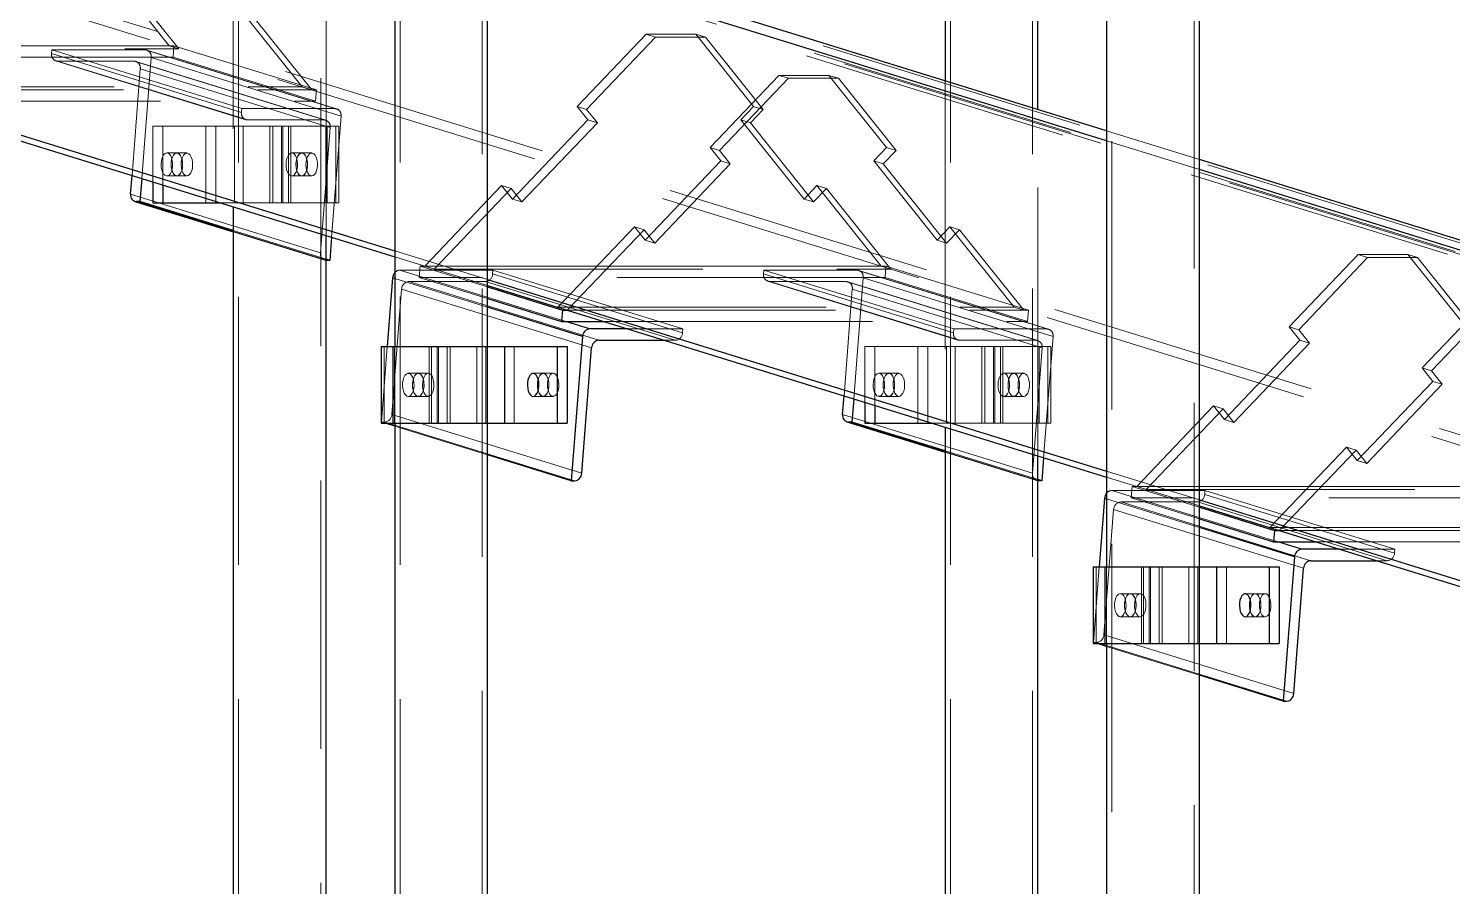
# Model space of a CAD drawing. Header units: millimetres. Extents: x 122 to 2816, y -707 to 556.
# Drawn here: x 676.23 to 682.97, y 307.13 to 311.19 of the extents above; entities that cross this region are included whole.
import ezdxf

# ---------------------------------------------------------------- set-up
doc = ezdxf.new("R2010")
doc.units = ezdxf.units.MM
doc.linetypes.add('HIDDEN', pattern=[1.905, 1.27, -0.635])

msp = doc.modelspace()

# ---------------------------------------------------------------- linework, layer by layer
at = {"color": 7, "linetype": 'HIDDEN', "lineweight": 18}
for p, q in [((681.355941, 331.613332), (681.355941, 304.340604)), ((681.744668, 304.340604), (681.744668, 331.613332)), ((677.224288, 327.067877), (677.224288, 302.067877)), ((677.613016, 302.067877), (677.613016, 327.067877)), ((677.987759, 327.067877), (677.987759, 302.976968)), ((678.376487, 302.976968), (678.376487, 327.067877)), ((680.59247, 327.067877), (680.59247, 302.976968)), ((680.981198, 302.976968), (680.981198, 327.067877)), ((669.091878, 314.450171), (688.371476, 308.480892)), ((688.402922, 308.43424), (669.116271, 314.405703)), ((688.439893, 308.446471), (669.155091, 314.417361)), ((669.171941, 314.405703), (688.458592, 308.43424)), ((688.482816, 308.480892), (669.203218, 314.450171)), ((670.131174, 313.205067), (689.608257, 307.174643)), ((670.167527, 313.243182), (689.638564, 307.21463)), ((677.199107, 311.987395), (677.199107, 310.347946)), ((677.638198, 310.211997), (677.638198, 311.851446)), ((676.896047, 311.110551), (676.591528, 311.491706)), ((676.940966, 311.096644), (676.636448, 311.477798)), ((677.524919, 310.915842), (677.220401, 311.296997)), ((677.569839, 310.901934), (677.26532, 311.283089)), ((679.151872, 311.165107), (678.825992, 310.823422)), ((679.151872, 311.165107), (679.196792, 311.151199)), ((679.388061, 311.165107), (679.151872, 311.165107)), ((679.388061, 311.165107), (679.432981, 311.151199)), ((679.661046, 310.823422), (679.388061, 311.165107)), ((676.918259, 311.110551), (674.71383, 311.110551)), ((674.736042, 311.110551), (676.896047, 311.110551)), ((674.780962, 311.096644), (676.940966, 311.096644)), ((676.33921, 311.07345), (676.3406, 311.091418)), ((676.3406, 311.091418), (676.781486, 311.091418)), ((677.23899, 310.813262), (676.3406, 311.091418)), ((677.679875, 310.813262), (676.781486, 311.091418)), ((677.687849, 310.812063), (676.789459, 311.090219)), ((676.896047, 311.110551), (676.940966, 311.096644)), ((676.918259, 311.110551), (676.914086, 311.056648)), ((677.592051, 310.901934), (676.918259, 311.110551)), ((679.196792, 311.151199), (678.870912, 310.809515)), ((679.432981, 311.151199), (679.196792, 311.151199)), ((679.705965, 310.809515), (679.432981, 311.151199)), ((676.914086, 311.056648), (674.709658, 311.056648)), ((677.237599, 310.795294), (676.33921, 311.07345)), ((676.359946, 311.038713), (677.258336, 310.760557)), ((676.730076, 311.037514), (676.36792, 311.037514)), ((677.266309, 310.759358), (676.36792, 311.037514)), ((677.628465, 310.759358), (676.730076, 311.037514)), ((677.636439, 310.758159), (676.738049, 311.036315)), ((676.810196, 311.055482), (676.765814, 310.482101)), ((677.708586, 310.777326), (676.810196, 311.055482)), ((677.587878, 310.848031), (676.914086, 311.056648)), ((676.719682, 310.496384), (676.758786, 311.001579)), ((677.657176, 310.723423), (676.758786, 311.001579)), ((679.780745, 310.970398), (679.454865, 310.628713)), ((679.825664, 310.95649), (679.499784, 310.614805)), ((679.780745, 310.970398), (679.825664, 310.95649)), ((680.016934, 310.970398), (679.780745, 310.970398)), ((680.061853, 310.95649), (679.825664, 310.95649)), ((680.016934, 310.970398), (680.061853, 310.95649)), ((680.289918, 310.628713), (680.016934, 310.970398)), ((680.334838, 310.614805), (680.061853, 310.95649)), ((675.364915, 310.915842), (677.524919, 310.915842)), ((675.409834, 310.901934), (677.592051, 310.901934)), ((675.409834, 310.901934), (677.569839, 310.901934)), ((677.524919, 310.915842), (677.569839, 310.901934)), ((677.592051, 310.901934), (677.587878, 310.848031)), ((680.567288, 310.944551), (680.567288, 309.305102)), ((675.583931, 310.848031), (677.587878, 310.848031)), ((678.825992, 310.823422), (678.870912, 310.809515)), ((678.876745, 310.759897), (678.825992, 310.823422)), ((679.600458, 310.759897), (679.661046, 310.823422)), ((679.661046, 310.823422), (679.705965, 310.809515)), ((677.237599, 310.795294), (677.23899, 310.813262)), ((677.23899, 310.813262), (677.679875, 310.813262)), ((677.628465, 310.759358), (677.266309, 310.759358)), ((677.708586, 310.777326), (677.664204, 310.203945)), ((678.51928, 310.385095), (678.876745, 310.759897)), ((678.921665, 310.745989), (678.870912, 310.809515)), ((678.876745, 310.759897), (678.921665, 310.745989)), ((679.600458, 310.759897), (679.645378, 310.745989)), ((679.899901, 310.385095), (679.600458, 310.759897)), ((679.645378, 310.745989), (679.705965, 310.809515)), ((681.006379, 309.169152), (681.006379, 310.808601)), ((676.818313, 310.730444), (676.818313, 310.465846)), ((676.818313, 310.730444), (676.865551, 310.730444)), ((676.865551, 310.730444), (676.865551, 310.451221)), ((676.865551, 310.730444), (677.115551, 310.730444)), ((677.068313, 310.730444), (677.068313, 310.366808)), ((677.115551, 310.730444), (677.203908, 310.730444)), ((677.115551, 310.730444), (677.115551, 310.373817)), ((677.203908, 310.730444), (677.203908, 310.366808)), ((677.203908, 310.730444), (677.698173, 310.730444)), ((677.245026, 310.730444), (677.245026, 310.366808)), ((677.37188, 310.730444), (677.37188, 310.366808)), ((677.386495, 310.730444), (677.386495, 310.366808)), ((677.426425, 310.730444), (677.426425, 310.366808)), ((677.433733, 310.730444), (677.433733, 310.366808)), ((677.460014, 310.730444), (677.460014, 310.366808)), ((677.470492, 310.730444), (677.470492, 310.366808)), ((677.61128, 310.130486), (677.657176, 310.723423)), ((677.636495, 310.730444), (677.636495, 310.366808)), ((677.643628, 310.366808), (677.643628, 310.730444)), ((677.683733, 310.730444), (677.683733, 310.366808)), ((677.698173, 310.366808), (677.698173, 310.730444)), ((678.564199, 310.371187), (678.921665, 310.745989)), ((679.944821, 310.371187), (679.645378, 310.745989)), ((681.76985, 310.572218), (681.330759, 310.708168)), ((679.454865, 310.628713), (679.499784, 310.614805)), ((679.505618, 310.565187), (679.454865, 310.628713)), ((680.229331, 310.565187), (680.289918, 310.628713)), ((680.289918, 310.628713), (680.334838, 310.614805)), ((681.76985, 310.524863), (681.330759, 310.660813)), ((676.93195, 310.603172), (676.884712, 310.603172)), ((676.979187, 310.603172), (676.93195, 310.603172)), ((677.522859, 310.603172), (677.475621, 310.603172)), ((677.570096, 310.603172), (677.522859, 310.603172)), ((679.148152, 310.190386), (679.505618, 310.565187)), ((679.193072, 310.176478), (679.550537, 310.55128)), ((679.550537, 310.55128), (679.499784, 310.614805)), ((679.505618, 310.565187), (679.550537, 310.55128)), ((680.229331, 310.565187), (680.27425, 310.55128)), ((680.528774, 310.190386), (680.229331, 310.565187)), ((680.27425, 310.55128), (680.334838, 310.614805)), ((680.573693, 310.176478), (680.27425, 310.55128)), ((676.884712, 310.494081), (676.93195, 310.494081)), ((676.93195, 310.494081), (676.979187, 310.494081)), ((677.475621, 310.494081), (677.522859, 310.494081)), ((677.522859, 310.494081), (677.570096, 310.494081)), ((678.468527, 310.448621), (678.105003, 310.067466)), ((678.513446, 310.434713), (678.149922, 310.053558)), ((678.468527, 310.448621), (678.513446, 310.434713)), ((678.468527, 310.448621), (678.51928, 310.385095)), ((678.513446, 310.434713), (678.564199, 310.371187)), ((679.960489, 310.448621), (679.899901, 310.385095)), ((680.005408, 310.434713), (679.944821, 310.371187)), ((679.960489, 310.448621), (680.005408, 310.434713)), ((680.265007, 310.067466), (679.960489, 310.448621)), ((680.309927, 310.053558), (680.005408, 310.434713)), ((677.61128, 310.130486), (676.71289, 310.408642)), ((677.138188, 310.366808), (677.203908, 310.366808)), ((677.203908, 310.366808), (677.698173, 310.366808)), ((678.51928, 310.385095), (678.564199, 310.371187)), ((679.899901, 310.385095), (679.944821, 310.371187)), ((677.638198, 310.09998), (677.199107, 310.23593)), ((677.638198, 310.095105), (677.199107, 310.231055)), ((677.199107, 310.229785), (677.632017, 310.095749)), ((679.097399, 310.253911), (678.733875, 309.872757)), ((679.142319, 310.240004), (678.778795, 309.858849)), ((679.097399, 310.253911), (679.142319, 310.240004)), ((679.097399, 310.253911), (679.148152, 310.190386)), ((679.142319, 310.240004), (679.193072, 310.176478)), ((680.589361, 310.253911), (680.528774, 310.190386)), ((680.634281, 310.240004), (680.573693, 310.176478)), ((680.589361, 310.253911), (680.634281, 310.240004)), ((680.89388, 309.872757), (680.589361, 310.253911)), ((680.938799, 309.858849), (680.634281, 310.240004)), ((679.148152, 310.190386), (679.193072, 310.176478)), ((680.528774, 310.190386), (680.573693, 310.176478)), ((677.962578, 310.14025), (678.401668, 310.004301)), ((677.962578, 310.111563), (678.401668, 309.975614)), ((682.520833, 310.122022), (682.194953, 309.780337)), ((682.565752, 310.108114), (682.239872, 309.766429)), ((682.520833, 310.122022), (682.565752, 310.108114)), ((682.757021, 310.122022), (682.520833, 310.122022)), ((682.801941, 310.108114), (682.565752, 310.108114)), ((682.757021, 310.122022), (682.801941, 310.108114)), ((683.030006, 309.780337), (682.757021, 310.122022)), ((683.074925, 309.766429), (682.801941, 310.108114)), ((678.427507, 310.048332), (677.986621, 310.048332)), ((678.772712, 309.804946), (677.986621, 310.048332)), ((678.082791, 310.067466), (678.078618, 310.013563)), ((678.078618, 310.013563), (678.401668, 309.913541)), ((680.283047, 310.013563), (678.078618, 310.013563)), ((678.082791, 310.067466), (678.401668, 309.968736)), ((680.287219, 310.067466), (678.082791, 310.067466)), ((678.105003, 310.067466), (678.149922, 310.053558)), ((678.105003, 310.067466), (680.265007, 310.067466)), ((678.149922, 310.053558), (680.309927, 310.053558)), ((678.426116, 310.030365), (678.427507, 310.048332)), ((679.324505, 309.752209), (678.426116, 310.030365)), ((679.325896, 309.770176), (678.427507, 310.048332)), ((679.70817, 310.030365), (679.709561, 310.048332)), ((680.606559, 309.752209), (679.70817, 310.030365)), ((679.709561, 310.048332), (680.150446, 310.048332)), ((680.60795, 309.770176), (679.709561, 310.048332)), ((680.179157, 310.012397), (680.134775, 309.439016)), ((681.048836, 309.770176), (680.150446, 310.048332)), ((681.056809, 309.768977), (680.15842, 310.047134)), ((681.077546, 309.734241), (680.179157, 310.012397)), ((680.265007, 310.067466), (680.309927, 310.053558)), ((680.287219, 310.067466), (680.283047, 310.013563)), ((680.956839, 309.804946), (680.283047, 310.013563)), ((680.961011, 309.858849), (680.287219, 310.067466)), ((677.949517, 309.365556), (677.995413, 309.958493)), ((678.401668, 309.87328), (677.962578, 310.009229)), ((678.893803, 309.680337), (677.995413, 309.958493)), ((678.928076, 309.716273), (678.029687, 309.994429)), ((678.029687, 309.994429), (678.391843, 309.994429)), ((679.290232, 309.716273), (678.391843, 309.994429)), ((679.728907, 309.995628), (680.627296, 309.717472)), ((680.099036, 309.994429), (679.73688, 309.994429)), ((680.63527, 309.716273), (679.73688, 309.994429)), ((680.088642, 309.453299), (680.127747, 309.958493)), ((680.997426, 309.716273), (680.099036, 309.994429)), ((681.005399, 309.715074), (680.10701, 309.99323)), ((681.026136, 309.680337), (680.127747, 309.958493)), ((683.149705, 309.927312), (682.823825, 309.585628)), ((683.194625, 309.913405), (682.868745, 309.57172)), ((678.733875, 309.872757), (680.89388, 309.872757)), ((678.778795, 309.858849), (680.961011, 309.858849)), ((678.778795, 309.858849), (680.938799, 309.858849)), ((680.89388, 309.872757), (680.938799, 309.858849)), ((680.961011, 309.858849), (680.956839, 309.804946)), ((678.952892, 309.804946), (680.956839, 309.804946)), ((679.325896, 309.770176), (679.065191, 309.770176)), ((679.324505, 309.752209), (679.325896, 309.770176)), ((680.606559, 309.752209), (680.60795, 309.770176)), ((680.60795, 309.770176), (681.048836, 309.770176)), ((682.194953, 309.780337), (682.239872, 309.766429)), ((682.245706, 309.716811), (682.194953, 309.780337)), ((682.290625, 309.702904), (682.239872, 309.766429)), ((677.927189, 309.687359), (677.899498, 309.329621)), ((677.913227, 309.687359), (677.913227, 309.323723)), ((677.953332, 309.687359), (677.953332, 309.323723)), ((677.960465, 309.687359), (677.960465, 309.323723)), ((677.962578, 309.687359), (677.962578, 309.323723)), ((678.126467, 309.687359), (678.126467, 309.323723)), ((678.136946, 309.687359), (678.136946, 309.323723)), ((678.163227, 309.687359), (678.163227, 309.323723)), ((678.170535, 309.323723), (678.170535, 309.687359)), ((678.210465, 309.687359), (678.210465, 309.323723)), ((678.22508, 309.323723), (678.22508, 309.687359)), ((678.351933, 309.687359), (678.351933, 309.323723)), ((678.401668, 309.323723), (678.401668, 309.687359)), ((678.528646, 309.687359), (678.528646, 309.323723)), ((679.239288, 309.716273), (679.290232, 309.716273)), ((680.187274, 309.687359), (680.187274, 309.422761)), ((680.187274, 309.687359), (680.234511, 309.687359)), ((680.234511, 309.687359), (680.234511, 309.408135)), ((680.234511, 309.687359), (680.484511, 309.687359)), ((680.437274, 309.687359), (680.437274, 309.323723)), ((680.484511, 309.687359), (680.572868, 309.687359)), ((680.484511, 309.687359), (680.484511, 309.330731)), ((680.572868, 309.687359), (680.572868, 309.323723)), ((680.572868, 309.687359), (681.067134, 309.687359)), ((680.613987, 309.687359), (680.613987, 309.323723)), ((680.997426, 309.716273), (680.63527, 309.716273)), ((680.74084, 309.687359), (680.74084, 309.323723)), ((680.755455, 309.687359), (680.755455, 309.323723)), ((680.795385, 309.687359), (680.795385, 309.323723)), ((680.802693, 309.687359), (680.802693, 309.323723)), ((680.828975, 309.687359), (680.828975, 309.323723)), ((680.839453, 309.687359), (680.839453, 309.323723)), ((680.98024, 309.0874), (681.026136, 309.680337)), ((681.005455, 309.687359), (681.005455, 309.323723)), ((681.012588, 309.323723), (681.012588, 309.687359)), ((681.077546, 309.734241), (681.033164, 309.16086)), ((681.052693, 309.687359), (681.052693, 309.323723)), ((681.067134, 309.323723), (681.067134, 309.687359)), ((681.88824, 309.34201), (682.245706, 309.716811)), ((681.93316, 309.328102), (682.290625, 309.702904)), ((682.245706, 309.716811), (682.290625, 309.702904)), ((678.074101, 309.560086), (678.026863, 309.560086)), ((678.121339, 309.560086), (678.074101, 309.560086)), ((678.66501, 309.560086), (678.617772, 309.560086)), ((678.712248, 309.560086), (678.66501, 309.560086)), ((680.30091, 309.560086), (680.253672, 309.560086)), ((680.348148, 309.560086), (680.30091, 309.560086)), ((680.891819, 309.560086), (680.844581, 309.560086)), ((680.939057, 309.560086), (680.891819, 309.560086)), ((682.823825, 309.585628), (682.868745, 309.57172)), ((682.874578, 309.522102), (682.823825, 309.585628)), ((682.919498, 309.508194), (682.868745, 309.57172)), ((682.517113, 309.1473), (682.874578, 309.522102)), ((682.562032, 309.133393), (682.919498, 309.508194)), ((682.874578, 309.522102), (682.919498, 309.508194)), ((678.026863, 309.450995), (678.074101, 309.450995)), ((678.074101, 309.450995), (678.121339, 309.450995)), ((678.617772, 309.450995), (678.66501, 309.450995)), ((678.66501, 309.450995), (678.712248, 309.450995)), ((680.253672, 309.450995), (680.30091, 309.450995)), ((680.30091, 309.450995), (680.348148, 309.450995)), ((680.844581, 309.450995), (680.891819, 309.450995)), ((680.891819, 309.450995), (680.939057, 309.450995)), ((681.837487, 309.405535), (681.473963, 309.024381)), ((681.837487, 309.405535), (681.882407, 309.391628)), ((681.837487, 309.405535), (681.88824, 309.34201)), ((678.847907, 309.0874), (677.949517, 309.365556)), ((680.98024, 309.0874), (680.081851, 309.365556)), ((681.882407, 309.391628), (681.518882, 309.010473)), ((681.882407, 309.391628), (681.93316, 309.328102)), ((681.88824, 309.34201), (681.93316, 309.328102)), ((677.918548, 309.323723), (677.899498, 309.329621)), ((677.899498, 309.329621), (677.915244, 309.329621)), ((678.813633, 309.051465), (677.915244, 309.329621)), ((678.401668, 309.174141), (677.962578, 309.31009)), ((680.507148, 309.323723), (680.572868, 309.323723)), ((680.572868, 309.323723), (681.067134, 309.323723)), ((682.46636, 309.210826), (682.102836, 308.829672)), ((682.46636, 309.210826), (682.511279, 309.196918)), ((682.46636, 309.210826), (682.517113, 309.1473)), ((681.006379, 309.057136), (680.567288, 309.193086)), ((681.006379, 309.052261), (680.567288, 309.188211)), ((680.567288, 309.186941), (681.000977, 309.052664)), ((682.511279, 309.196918), (682.147755, 308.815764)), ((682.511279, 309.196918), (682.562032, 309.133393)), ((682.517113, 309.1473), (682.562032, 309.133393)), ((681.330759, 309.097406), (681.76985, 308.961456)), ((681.330759, 309.068719), (681.76985, 308.932769)), ((681.796467, 309.005247), (681.355582, 309.005247)), ((682.141672, 308.761861), (681.355582, 309.005247)), ((681.451751, 309.024381), (681.447579, 308.970478)), ((681.451751, 309.024381), (681.76985, 308.925892)), ((683.656179, 309.024381), (681.451751, 309.024381)), ((681.473963, 309.024381), (681.518882, 309.010473)), ((681.473963, 309.024381), (683.633967, 309.024381)), ((681.518882, 309.010473), (683.678887, 309.010473)), ((681.795076, 308.987279), (681.796467, 309.005247)), ((682.694857, 308.727091), (681.796467, 309.005247)), ((681.76985, 308.830436), (681.330759, 308.966385)), ((682.297036, 308.673188), (681.398647, 308.951344)), ((681.398647, 308.951344), (681.760803, 308.951344)), ((681.447579, 308.970478), (681.76985, 308.870697)), ((683.652007, 308.970478), (681.447579, 308.970478)), ((682.659192, 308.673188), (681.760803, 308.951344)), ((682.693466, 308.709123), (681.795076, 308.987279)), ((681.318478, 308.322471), (681.364374, 308.915408)), ((682.262763, 308.637252), (681.364374, 308.915408)), ((682.102836, 308.829672), (684.26284, 308.829672)), ((682.147755, 308.815764), (684.329971, 308.815764)), ((682.147755, 308.815764), (684.30776, 308.815764)), ((682.321852, 308.761861), (684.325799, 308.761861)), ((682.694857, 308.727091), (682.434151, 308.727091)), ((682.608248, 308.673188), (682.659192, 308.673188)), ((682.693466, 308.709123), (682.694857, 308.727091)), ((681.296149, 308.644274), (681.268459, 308.286536)), ((681.282187, 308.644274), (681.282187, 308.280637)), ((681.322292, 308.644274), (681.322292, 308.280637)), ((681.329425, 308.644274), (681.329425, 308.280637)), ((681.330759, 308.644274), (681.330759, 308.280637)), ((681.495428, 308.644274), (681.495428, 308.280637)), ((681.505906, 308.644274), (681.505906, 308.280637)), ((681.532187, 308.644274), (681.532187, 308.280637)), ((681.539495, 308.280637), (681.539495, 308.644274)), ((681.579425, 308.644274), (681.579425, 308.280637)), ((681.59404, 308.280637), (681.59404, 308.644274)), ((681.720894, 308.644274), (681.720894, 308.280637)), ((681.76985, 308.280637), (681.76985, 308.644274)), ((681.897607, 308.644274), (681.897607, 308.280637)), ((681.443061, 308.517001), (681.395824, 308.517001)), ((681.490299, 308.517001), (681.443061, 308.517001)), ((682.033971, 308.517001), (681.986733, 308.517001)), ((682.081208, 308.517001), (682.033971, 308.517001)), ((681.395824, 308.40791), (681.443061, 308.40791)), ((681.443061, 308.40791), (681.490299, 308.40791)), ((681.986733, 308.40791), (682.033971, 308.40791)), ((682.033971, 308.40791), (682.081208, 308.40791)), ((681.287508, 308.280637), (681.268459, 308.286536)), ((681.268459, 308.286536), (681.284204, 308.286536)), ((682.182594, 308.00838), (681.284204, 308.286536)), ((682.216867, 308.044315), (681.318478, 308.322471)), ((681.76985, 308.131296), (681.330759, 308.267246))]:
    msp.add_line(p, q, dxfattribs=at)
at = {"color": 7, "linetype": 'Continuous', "lineweight": 25}
for p, q in [((677.962578, 321.976968), (677.962578, 309.687359)), ((678.401668, 309.687359), (678.401668, 321.976968)), ((681.330759, 321.976968), (681.330759, 308.644274)), ((681.76985, 308.644274), (681.76985, 321.976968)), ((680.567288, 321.886059), (680.567288, 310.944551)), ((681.006379, 310.808601), (681.006379, 321.886059)), ((681.330759, 310.708168), (678.401668, 311.615062)), ((675.033487, 311.047145), (677.962578, 310.14025)), ((675.033487, 311.018458), (677.962578, 310.111563)), ((684.698941, 309.665324), (681.76985, 310.572218)), ((676.71289, 310.408642), (676.719682, 310.496384)), ((676.765814, 310.482101), (676.757347, 310.372706)), ((676.818313, 310.465846), (676.818313, 310.366808)), ((676.865551, 310.451221), (676.865551, 310.366808)), ((676.733627, 310.373905), (677.199107, 310.229785)), ((676.757347, 310.372706), (676.741601, 310.372706)), ((677.199107, 310.23593), (676.757347, 310.372706)), ((676.818313, 310.366808), (676.865551, 310.366808)), ((676.865551, 310.366808), (677.115551, 310.366808)), ((677.115551, 310.366808), (677.138188, 310.366808)), ((677.199107, 310.347946), (677.199107, 304.765298)), ((677.638198, 304.901248), (677.638198, 310.211997)), ((677.664204, 310.203945), (677.655736, 310.09455)), ((677.655736, 310.09455), (677.638198, 310.09998)), ((677.63999, 310.09455), (677.638198, 310.094609)), ((677.655736, 310.09455), (677.63999, 310.09455)), ((677.952348, 310.012397), (677.927189, 309.687359)), ((678.401668, 310.004301), (681.330759, 309.097406)), ((678.401668, 309.975614), (681.330759, 309.068719)), ((678.401668, 309.968736), (678.756583, 309.858849)), ((678.401668, 309.913541), (678.75241, 309.804946)), ((678.733875, 309.872757), (678.778795, 309.858849)), ((678.756583, 309.858849), (678.75241, 309.804946)), ((678.756583, 309.858849), (678.778795, 309.858849)), ((678.75241, 309.804946), (678.952892, 309.804946)), ((679.065191, 309.770176), (678.885011, 309.770176)), ((677.898786, 309.687359), (677.898786, 309.323723)), ((677.898786, 309.687359), (678.393052, 309.687359)), ((678.393052, 309.687359), (678.393052, 309.323723)), ((678.393052, 309.687359), (678.481409, 309.687359)), ((678.481409, 309.687359), (678.481409, 309.323723)), ((678.481409, 309.687359), (678.731409, 309.687359)), ((678.731409, 309.687359), (678.731409, 309.323723)), ((678.731409, 309.687359), (678.778646, 309.687359)), ((678.778646, 309.687359), (678.778646, 309.323723)), ((678.850737, 309.734241), (678.797888, 309.051465)), ((678.847907, 309.0874), (678.893803, 309.680337)), ((678.928076, 309.716273), (679.239288, 309.716273)), ((680.081851, 309.365556), (680.088642, 309.453299)), ((680.134775, 309.439016), (680.126307, 309.329621)), ((680.187274, 309.422761), (680.187274, 309.323723)), ((680.234511, 309.408135), (680.234511, 309.323723)), ((677.898786, 309.323723), (678.393052, 309.323723)), ((677.962578, 309.31009), (677.918548, 309.323723)), ((677.962578, 309.323723), (677.962578, 303.981706)), ((678.393052, 309.323723), (678.481409, 309.323723)), ((678.401668, 303.981706), (678.401668, 309.323723)), ((678.481409, 309.323723), (678.731409, 309.323723)), ((678.731409, 309.323723), (678.778646, 309.323723)), ((680.102588, 309.33082), (680.567288, 309.186941)), ((680.126307, 309.329621), (680.110561, 309.329621)), ((680.567288, 309.193086), (680.126307, 309.329621)), ((680.187274, 309.323723), (680.234511, 309.323723)), ((680.234511, 309.323723), (680.484511, 309.323723)), ((680.484511, 309.323723), (680.507148, 309.323723)), ((680.567288, 309.305102), (680.567288, 305.808142)), ((678.797888, 309.051465), (678.401668, 309.174141)), ((681.006379, 305.944092), (681.006379, 309.169152)), ((681.033164, 309.16086), (681.024696, 309.051465)), ((678.797888, 309.051465), (678.813633, 309.051465)), ((681.024696, 309.051465), (681.006379, 309.057136)), ((681.008951, 309.051465), (681.006379, 309.051586)), ((681.024696, 309.051465), (681.008951, 309.051465)), ((681.321308, 308.969312), (681.296149, 308.644274)), ((681.76985, 308.961456), (684.698941, 308.054562)), ((681.76985, 308.932769), (684.698941, 308.025875)), ((681.76985, 308.925892), (682.125543, 308.815764)), ((681.76985, 308.870697), (682.121371, 308.761861)), ((682.102836, 308.829672), (682.147755, 308.815764)), ((682.125543, 308.815764), (682.121371, 308.761861)), ((682.125543, 308.815764), (682.147755, 308.815764)), ((682.121371, 308.761861), (682.321852, 308.761861)), ((682.219698, 308.691155), (682.166848, 308.00838)), ((682.434151, 308.727091), (682.253971, 308.727091)), ((682.297036, 308.673188), (682.608248, 308.673188)), ((681.267747, 308.644274), (681.267747, 308.280637)), ((681.267747, 308.644274), (681.762013, 308.644274)), ((681.762013, 308.644274), (681.762013, 308.280637)), ((681.762013, 308.644274), (681.850369, 308.644274)), ((681.850369, 308.644274), (681.850369, 308.280637)), ((681.850369, 308.644274), (682.100369, 308.644274)), ((682.100369, 308.644274), (682.100369, 308.280637)), ((682.100369, 308.644274), (682.147607, 308.644274)), ((682.147607, 308.644274), (682.147607, 308.280637)), ((682.216867, 308.044315), (682.262763, 308.637252)), ((681.267747, 308.280637), (681.762013, 308.280637)), ((681.330759, 308.267246), (681.287508, 308.280637)), ((681.330759, 308.280637), (681.330759, 305.024792)), ((681.762013, 308.280637), (681.850369, 308.280637)), ((681.76985, 305.024792), (681.76985, 308.280637)), ((681.850369, 308.280637), (682.100369, 308.280637)), ((682.100369, 308.280637), (682.147607, 308.280637)), ((682.166848, 308.00838), (681.76985, 308.131296)), ((682.166848, 308.00838), (682.182594, 308.00838))]:
    msp.add_line(p, q, dxfattribs=at)
at = {"color": 8, "linetype": 'Continuous', "lineweight": 25}
for p, q in [((681.330759, 310.660813), (678.401668, 311.567707)), ((684.698941, 309.617969), (681.76985, 310.524863)), ((677.199107, 310.231055), (676.741601, 310.372706)), ((677.115551, 310.373817), (677.115551, 310.366808)), ((677.63999, 310.09455), (677.638198, 310.095105)), ((677.962578, 310.009229), (677.952348, 310.012397)), ((678.850737, 309.734241), (678.401668, 309.87328)), ((678.885011, 309.770176), (678.772712, 309.804946)), ((680.567288, 309.188211), (680.110561, 309.329621)), ((680.484511, 309.330731), (680.484511, 309.323723)), ((681.008951, 309.051465), (681.006379, 309.052261)), ((681.330759, 308.966385), (681.321308, 308.969312)), ((682.219698, 308.691155), (681.76985, 308.830436)), ((682.253971, 308.727091), (682.141672, 308.761861))]:
    msp.add_line(p, q, dxfattribs=at)
at = {"color": 7, "linetype": 'HIDDEN', "lineweight": 18, "flags": 128}
for points in [[(676.911663, 310.540281), (676.911854, 310.553949), (676.91034, 310.567282), (676.907215, 310.579442), (676.902676, 310.589667), (676.897008, 310.597313), (676.890568, 310.601899), (676.88376, 310.603138), (676.877012, 310.600952), (676.870747, 310.595478), (676.86536, 310.587061), (676.861189, 310.576228), (676.858496, 310.563661), (676.85745, 310.550149), (676.858117, 310.536542), (676.860455, 310.523693), (676.864317, 310.512412), (676.869461, 310.503406), (676.875563, 310.497241), (676.88224, 310.494305), (676.889072, 310.494782), (676.89563, 310.498643), (676.901503, 310.505644), (676.90632, 310.515345), (676.909779, 310.527138), (676.911663, 310.540281)], [(676.958901, 310.540281), (676.959092, 310.553949), (676.957577, 310.567282), (676.954453, 310.579442), (676.949914, 310.589667), (676.944246, 310.597313), (676.937806, 310.601899), (676.930998, 310.603138), (676.924249, 310.600952), (676.917985, 310.595478), (676.912598, 310.587061), (676.908426, 310.576228), (676.905733, 310.563661), (676.904687, 310.550149), (676.905355, 310.536542), (676.907693, 310.523693), (676.911555, 310.512412), (676.916699, 310.503406), (676.922801, 310.497241), (676.929478, 310.494305), (676.93631, 310.494782), (676.942868, 310.498643), (676.94874, 310.505644), (676.953557, 310.515345), (676.957017, 310.527138), (676.958901, 310.540281)], [(676.93195, 310.494081), (676.938732, 310.495794), (676.945088, 310.500828), (676.950619, 310.508864), (676.954977, 310.519399), (676.957887, 310.531771), (676.959168, 310.545201), (676.958739, 310.558847), (676.956627, 310.57185), (676.952964, 310.583395), (676.94798, 310.592754), (676.941989, 310.599341), (676.935368, 310.602741), (676.928531, 310.602741), (676.92191, 310.599341), (676.915919, 310.592754), (676.910936, 310.583395), (676.907272, 310.57185), (676.90516, 310.558847), (676.904731, 310.545201), (676.906012, 310.531771), (676.908922, 310.519399), (676.91328, 310.508864), (676.918811, 310.500828), (676.925167, 310.495794), (676.93195, 310.494081)], [(676.979187, 310.494081), (676.98597, 310.495794), (676.992326, 310.500828), (676.997857, 310.508864), (677.002214, 310.519399), (677.005125, 310.531771), (677.006406, 310.545201), (677.005977, 310.558847), (677.003864, 310.57185), (677.000201, 310.583395), (676.995218, 310.592754), (676.989227, 310.599341), (676.982605, 310.602741), (676.975769, 310.602741), (676.969147, 310.599341), (676.963157, 310.592754), (676.958173, 310.583395), (676.95451, 310.57185), (676.952398, 310.558847), (676.951968, 310.545201), (676.953249, 310.531771), (676.95616, 310.519399), (676.960518, 310.508864), (676.966049, 310.500828), (676.972405, 310.495794), (676.979187, 310.494081)], [(677.502573, 310.540281), (677.502763, 310.553949), (677.501249, 310.567282), (677.498124, 310.579442), (677.493585, 310.589667), (677.487918, 310.597313), (677.481477, 310.601899), (677.474669, 310.603138), (677.467921, 310.600952), (677.461656, 310.595478), (677.456269, 310.587061), (677.452098, 310.576228), (677.449405, 310.563661), (677.448359, 310.550149), (677.449026, 310.536542), (677.451364, 310.523693), (677.455226, 310.512412), (677.46037, 310.503406), (677.466472, 310.497241), (677.473149, 310.494305), (677.479981, 310.494782), (677.486539, 310.498643), (677.492412, 310.505644), (677.497229, 310.515345), (677.500688, 310.527138), (677.502573, 310.540281)], [(677.54981, 310.540281), (677.550001, 310.553949), (677.548487, 310.567282), (677.545362, 310.579442), (677.540823, 310.589667), (677.535155, 310.597313), (677.528715, 310.601899), (677.521907, 310.603138), (677.515158, 310.600952), (677.508894, 310.595478), (677.503507, 310.587061), (677.499335, 310.576228), (677.496642, 310.563661), (677.495597, 310.550149), (677.496264, 310.536542), (677.498602, 310.523693), (677.502464, 310.512412), (677.507608, 310.503406), (677.51371, 310.497241), (677.520387, 310.494305), (677.527219, 310.494782), (677.533777, 310.498643), (677.539649, 310.505644), (677.544466, 310.515345), (677.547926, 310.527138), (677.54981, 310.540281)], [(677.522859, 310.494081), (677.529641, 310.495794), (677.535997, 310.500828), (677.541528, 310.508864), (677.545886, 310.519399), (677.548797, 310.531771), (677.550078, 310.545201), (677.549648, 310.558847), (677.547536, 310.57185), (677.543873, 310.583395), (677.538889, 310.592754), (677.532898, 310.599341), (677.526277, 310.602741), (677.51944, 310.602741), (677.512819, 310.599341), (677.506828, 310.592754), (677.501845, 310.583395), (677.498181, 310.57185), (677.496069, 310.558847), (677.49564, 310.545201), (677.496921, 310.531771), (677.499831, 310.519399), (677.504189, 310.508864), (677.50972, 310.500828), (677.516076, 310.495794), (677.522859, 310.494081)], [(677.570096, 310.494081), (677.576879, 310.495794), (677.583235, 310.500828), (677.588766, 310.508864), (677.593123, 310.519399), (677.596034, 310.531771), (677.597315, 310.545201), (677.596886, 310.558847), (677.594773, 310.57185), (677.59111, 310.583395), (677.586127, 310.592754), (677.580136, 310.599341), (677.573515, 310.602741), (677.566678, 310.602741), (677.560057, 310.599341), (677.554066, 310.592754), (677.549082, 310.583395), (677.545419, 310.57185), (677.543307, 310.558847), (677.542877, 310.545201), (677.544158, 310.531771), (677.547069, 310.519399), (677.551427, 310.508864), (677.556958, 310.500828), (677.563314, 310.495794), (677.570096, 310.494081)], [(678.026863, 309.450995), (678.033646, 309.452709), (678.040002, 309.457742), (678.045533, 309.465779), (678.04989, 309.476314), (678.052801, 309.488685), (678.054082, 309.502116), (678.053653, 309.515762), (678.05154, 309.528765), (678.047877, 309.540309), (678.042894, 309.549669), (678.036903, 309.556256), (678.030281, 309.559656), (678.023445, 309.559656), (678.016824, 309.556256), (678.010833, 309.549669), (678.005849, 309.540309), (678.002186, 309.528765), (678.000074, 309.515762), (677.999644, 309.502116), (678.000925, 309.488685), (678.003836, 309.476314), (678.008194, 309.465779), (678.013725, 309.457742), (678.020081, 309.452709), (678.026863, 309.450995)], [(678.101053, 309.497196), (678.101244, 309.510864), (678.099729, 309.524197), (678.096604, 309.536357), (678.092065, 309.546582), (678.086398, 309.554227), (678.079957, 309.558814), (678.073149, 309.560053), (678.066401, 309.557867), (678.060136, 309.552393), (678.054749, 309.543975), (678.050578, 309.533143), (678.047885, 309.520576), (678.046839, 309.507064), (678.047506, 309.493456), (678.049844, 309.480608), (678.053707, 309.469327), (678.05885, 309.460321), (678.064952, 309.454156), (678.071629, 309.45122), (678.078461, 309.451697), (678.08502, 309.455557), (678.090892, 309.462558), (678.095709, 309.47226), (678.099168, 309.484053), (678.101053, 309.497196)], [(678.074101, 309.450995), (678.080883, 309.452709), (678.08724, 309.457742), (678.092771, 309.465779), (678.097128, 309.476314), (678.100039, 309.488685), (678.10132, 309.502116), (678.100891, 309.515762), (678.098778, 309.528765), (678.095115, 309.540309), (678.090132, 309.549669), (678.084141, 309.556256), (678.077519, 309.559656), (678.070683, 309.559656), (678.064061, 309.556256), (678.058071, 309.549669), (678.053087, 309.540309), (678.049424, 309.528765), (678.047311, 309.515762), (678.046882, 309.502116), (678.048163, 309.488685), (678.051074, 309.476314), (678.055432, 309.465779), (678.060962, 309.457742), (678.067319, 309.452709), (678.074101, 309.450995)], [(678.14829, 309.497196), (678.148481, 309.510864), (678.146967, 309.524197), (678.143842, 309.536357), (678.139303, 309.546582), (678.133635, 309.554227), (678.127195, 309.558814), (678.120387, 309.560053), (678.113639, 309.557867), (678.107374, 309.552393), (678.101987, 309.543975), (678.097816, 309.533143), (678.095123, 309.520576), (678.094077, 309.507064), (678.094744, 309.493456), (678.097082, 309.480608), (678.100944, 309.469327), (678.106088, 309.460321), (678.11219, 309.454156), (678.118867, 309.45122), (678.125699, 309.451697), (678.132257, 309.455557), (678.13813, 309.462558), (678.142947, 309.47226), (678.146406, 309.484053), (678.14829, 309.497196)], [(678.691962, 309.497196), (678.692153, 309.510864), (678.690638, 309.524197), (678.687513, 309.536357), (678.682974, 309.546582), (678.677307, 309.554227), (678.670867, 309.558814), (678.664058, 309.560053), (678.65731, 309.557867), (678.651045, 309.552393), (678.645658, 309.543975), (678.641487, 309.533143), (678.641391, 309.532814)], [(678.66501, 309.450995), (678.671793, 309.452709), (678.678149, 309.457742), (678.68368, 309.465779), (678.688037, 309.476314), (678.690948, 309.488685), (678.692229, 309.502116), (678.6918, 309.515762), (678.689687, 309.528765), (678.686024, 309.540309), (678.681041, 309.549669), (678.67505, 309.556256), (678.668428, 309.559656), (678.661592, 309.559656), (678.65497, 309.556256), (678.64898, 309.549669), (678.643996, 309.540309), (678.641391, 309.532814)], [(678.7392, 309.497196), (678.73939, 309.510864), (678.737876, 309.524197), (678.734751, 309.536357), (678.730212, 309.546582), (678.724545, 309.554227), (678.718104, 309.558814), (678.711296, 309.560053), (678.704548, 309.557867), (678.698283, 309.552393), (678.692896, 309.543975), (678.688725, 309.533143), (678.686032, 309.520576), (678.684986, 309.507064), (678.685653, 309.493456), (678.687991, 309.480608), (678.691853, 309.469327), (678.696997, 309.460321), (678.703099, 309.454156), (678.709776, 309.45122), (678.716608, 309.451697), (678.723166, 309.455557), (678.729039, 309.462558), (678.733856, 309.47226), (678.737315, 309.484053), (678.7392, 309.497196)], [(680.280624, 309.497196), (680.280815, 309.510864), (680.2793, 309.524197), (680.276175, 309.536357), (680.271636, 309.546582), (680.265969, 309.554227), (680.259529, 309.558814), (680.25272, 309.560053), (680.245972, 309.557867), (680.239707, 309.552393), (680.23432, 309.543975), (680.230149, 309.533143), (680.227456, 309.520576), (680.22641, 309.507064), (680.227077, 309.493456), (680.229415, 309.480608), (680.233278, 309.469327), (680.238421, 309.460321), (680.244523, 309.454156), (680.2512, 309.45122), (680.258033, 309.451697), (680.264591, 309.455557), (680.270463, 309.462558), (680.27528, 309.47226), (680.278739, 309.484053), (680.280624, 309.497196)], [(680.327862, 309.497196), (680.328052, 309.510864), (680.326538, 309.524197), (680.323413, 309.536357), (680.318874, 309.546582), (680.313207, 309.554227), (680.306766, 309.558814), (680.299958, 309.560053), (680.29321, 309.557867), (680.286945, 309.552393), (680.281558, 309.543975), (680.277387, 309.533143), (680.274694, 309.520576), (680.273648, 309.507064), (680.274315, 309.493456), (680.276653, 309.480608), (680.280515, 309.469327), (680.285659, 309.460321), (680.291761, 309.454156), (680.298438, 309.45122), (680.30527, 309.451697), (680.311829, 309.455557), (680.317701, 309.462558), (680.322518, 309.47226), (680.325977, 309.484053), (680.327862, 309.497196)], [(680.30091, 309.450995), (680.307692, 309.452709), (680.314049, 309.457742), (680.319579, 309.465779), (680.323937, 309.476314), (680.326848, 309.488685), (680.328129, 309.502116), (680.3277, 309.515762), (680.325587, 309.528765), (680.321924, 309.540309), (680.31694, 309.549669), (680.31095, 309.556256), (680.304328, 309.559656), (680.297492, 309.559656), (680.29087, 309.556256), (680.284879, 309.549669), (680.279896, 309.540309), (680.276233, 309.528765), (680.27412, 309.515762), (680.273691, 309.502116), (680.274972, 309.488685), (680.277883, 309.476314), (680.28224, 309.465779), (680.287771, 309.457742), (680.294127, 309.452709), (680.30091, 309.450995)], [(680.348148, 309.450995), (680.35493, 309.452709), (680.361286, 309.457742), (680.366817, 309.465779), (680.371175, 309.476314), (680.374086, 309.488685), (680.375367, 309.502116), (680.374937, 309.515762), (680.372825, 309.528765), (680.369162, 309.540309), (680.364178, 309.549669), (680.358187, 309.556256), (680.351566, 309.559656), (680.344729, 309.559656), (680.338108, 309.556256), (680.332117, 309.549669), (680.327134, 309.540309), (680.323471, 309.528765), (680.321358, 309.515762), (680.320929, 309.502116), (680.32221, 309.488685), (680.325121, 309.476314), (680.329478, 309.465779), (680.335009, 309.457742), (680.341365, 309.452709), (680.348148, 309.450995)], [(680.871533, 309.497196), (680.871724, 309.510864), (680.870209, 309.524197), (680.867084, 309.536357), (680.862545, 309.546582), (680.856878, 309.554227), (680.850438, 309.558814), (680.843629, 309.560053), (680.836881, 309.557867), (680.830616, 309.552393), (680.825229, 309.543975), (680.821058, 309.533143), (680.818365, 309.520576), (680.817319, 309.507064), (680.817986, 309.493456), (680.820324, 309.480608), (680.824187, 309.469327), (680.829331, 309.460321), (680.835433, 309.454156), (680.842109, 309.45122), (680.848942, 309.451697), (680.8555, 309.455557), (680.861372, 309.462558), (680.866189, 309.47226), (680.869649, 309.484053), (680.871533, 309.497196)], [(680.918771, 309.497196), (680.918962, 309.510864), (680.917447, 309.524197), (680.914322, 309.536357), (680.909783, 309.546582), (680.904116, 309.554227), (680.897675, 309.558814), (680.890867, 309.560053), (680.884119, 309.557867), (680.877854, 309.552393), (680.872467, 309.543975), (680.868296, 309.533143), (680.865603, 309.520576), (680.864557, 309.507064), (680.865224, 309.493456), (680.867562, 309.480608), (680.871424, 309.469327), (680.876568, 309.460321), (680.88267, 309.454156), (680.889347, 309.45122), (680.896179, 309.451697), (680.902738, 309.455557), (680.90861, 309.462558), (680.913427, 309.47226), (680.916886, 309.484053), (680.918771, 309.497196)], [(680.891819, 309.450995), (680.898601, 309.452709), (680.904958, 309.457742), (680.910488, 309.465779), (680.914846, 309.476314), (680.917757, 309.488685), (680.919038, 309.502116), (680.918609, 309.515762), (680.916496, 309.528765), (680.912833, 309.540309), (680.907849, 309.549669), (680.901859, 309.556256), (680.895237, 309.559656), (680.888401, 309.559656), (680.881779, 309.556256), (680.875788, 309.549669), (680.870805, 309.540309), (680.867142, 309.528765), (680.865029, 309.515762), (680.8646, 309.502116), (680.865881, 309.488685), (680.868792, 309.476314), (680.87315, 309.465779), (680.87868, 309.457742), (680.885037, 309.452709), (680.891819, 309.450995)], [(680.939057, 309.450995), (680.945839, 309.452709), (680.952195, 309.457742), (680.957726, 309.465779), (680.962084, 309.476314), (680.964995, 309.488685), (680.966276, 309.502116), (680.965846, 309.515762), (680.963734, 309.528765), (680.960071, 309.540309), (680.955087, 309.549669), (680.949096, 309.556256), (680.942475, 309.559656), (680.935639, 309.559656), (680.929017, 309.556256), (680.923026, 309.549669), (680.918043, 309.540309), (680.91438, 309.528765), (680.912267, 309.515762), (680.911838, 309.502116), (680.913119, 309.488685), (680.91603, 309.476314), (680.920387, 309.465779), (680.925918, 309.457742), (680.932274, 309.452709), (680.939057, 309.450995)], [(678.641391, 309.478268), (678.644616, 309.469327), (678.649759, 309.460321), (678.655861, 309.454156), (678.662538, 309.45122), (678.669371, 309.451697), (678.675929, 309.455557), (678.681801, 309.462558), (678.686618, 309.47226), (678.690077, 309.484053), (678.691962, 309.497196)], [(678.641391, 309.478268), (678.641983, 309.476314), (678.646341, 309.465779), (678.651871, 309.457742), (678.658228, 309.452709), (678.66501, 309.450995)], [(681.395824, 308.40791), (681.402606, 308.409624), (681.408962, 308.414657), (681.414493, 308.422694), (681.418851, 308.433229), (681.421762, 308.4456), (681.423043, 308.459031), (681.422613, 308.472676), (681.420501, 308.48568), (681.416838, 308.497224), (681.411854, 308.506584), (681.405863, 308.513171), (681.399242, 308.516571), (681.392406, 308.516571), (681.385784, 308.513171), (681.379793, 308.506584), (681.37481, 308.497224), (681.371147, 308.48568), (681.369034, 308.472676), (681.368605, 308.459031), (681.369886, 308.4456), (681.372797, 308.433229), (681.377154, 308.422694), (681.382685, 308.414657), (681.389041, 308.409624), (681.395824, 308.40791)], [(681.470013, 308.454111), (681.470204, 308.467778), (681.468689, 308.481111), (681.465565, 308.493272), (681.461026, 308.503496), (681.455358, 308.511142), (681.448918, 308.515729), (681.44211, 308.516968), (681.435361, 308.514782), (681.429097, 308.509308), (681.42371, 308.50089), (681.419538, 308.490057), (681.416845, 308.47749), (681.415799, 308.463979), (681.416466, 308.450371), (681.418805, 308.437523), (681.422667, 308.426241), (681.427811, 308.417235), (681.433913, 308.411071), (681.44059, 308.408135), (681.447422, 308.408612), (681.45398, 308.412472), (681.459852, 308.419473), (681.464669, 308.429175), (681.468129, 308.440968), (681.470013, 308.454111)], [(681.443061, 308.40791), (681.449844, 308.409624), (681.4562, 308.414657), (681.461731, 308.422694), (681.466089, 308.433229), (681.468999, 308.4456), (681.47028, 308.459031), (681.469851, 308.472676), (681.467739, 308.48568), (681.464075, 308.497224), (681.459092, 308.506584), (681.453101, 308.513171), (681.44648, 308.516571), (681.439643, 308.516571), (681.433022, 308.513171), (681.427031, 308.506584), (681.422047, 308.497224), (681.418384, 308.48568), (681.416272, 308.472676), (681.415843, 308.459031), (681.417124, 308.4456), (681.420034, 308.433229), (681.424392, 308.422694), (681.429923, 308.414657), (681.436279, 308.409624), (681.443061, 308.40791)], [(681.517251, 308.454111), (681.517442, 308.467778), (681.515927, 308.481111), (681.512802, 308.493272), (681.508263, 308.503496), (681.502596, 308.511142), (681.496156, 308.515729), (681.489347, 308.516968), (681.482599, 308.514782), (681.476334, 308.509308), (681.470947, 308.50089), (681.466776, 308.490057), (681.464083, 308.47749), (681.463037, 308.463979), (681.463704, 308.450371), (681.466042, 308.437523), (681.469905, 308.426241), (681.475048, 308.417235), (681.481151, 308.411071), (681.487827, 308.408135), (681.49466, 308.408612), (681.501218, 308.412472), (681.50709, 308.419473), (681.511907, 308.429175), (681.515367, 308.440968), (681.517251, 308.454111)], [(682.060922, 308.454111), (682.061113, 308.467778), (682.059599, 308.481111), (682.056474, 308.493272), (682.051935, 308.503496), (682.046267, 308.511142), (682.039827, 308.515729), (682.033019, 308.516968), (682.02627, 308.514782), (682.020006, 308.509308), (682.014619, 308.50089), (682.010447, 308.490057), (682.010352, 308.489728)], [(682.033971, 308.40791), (682.040753, 308.409624), (682.047109, 308.414657), (682.05264, 308.422694), (682.056998, 308.433229), (682.059908, 308.4456), (682.061189, 308.459031), (682.06076, 308.472676), (682.058648, 308.48568), (682.054985, 308.497224), (682.050001, 308.506584), (682.04401, 308.513171), (682.037389, 308.516571), (682.030552, 308.516571), (682.023931, 308.513171), (682.01794, 308.506584), (682.012957, 308.497224), (682.010352, 308.489728)], [(682.10816, 308.454111), (682.108351, 308.467778), (682.106836, 308.481111), (682.103711, 308.493272), (682.099173, 308.503496), (682.093505, 308.511142), (682.087065, 308.515729), (682.080256, 308.516968), (682.073508, 308.514782), (682.067243, 308.509308), (682.061856, 308.50089), (682.057685, 308.490057), (682.054992, 308.47749), (682.053946, 308.463979), (682.054613, 308.450371), (682.056951, 308.437523), (682.060814, 308.426241), (682.065958, 308.417235), (682.07206, 308.411071), (682.078736, 308.408135), (682.085569, 308.408612), (682.092127, 308.412472), (682.097999, 308.419473), (682.102816, 308.429175), (682.106276, 308.440968), (682.10816, 308.454111)], [(682.010352, 308.435183), (682.013576, 308.426241), (682.01872, 308.417235), (682.024822, 308.411071), (682.031499, 308.408135), (682.038331, 308.408612), (682.044889, 308.412472), (682.050761, 308.419473), (682.055578, 308.429175), (682.059038, 308.440968), (682.060922, 308.454111)], [(682.010352, 308.435183), (682.010943, 308.433229), (682.015301, 308.422694), (682.020832, 308.414657), (682.027188, 308.409624), (682.033971, 308.40791)]]:
    msp.add_lwpolyline(points, dxfattribs=at)
at = {"color": 7, "linetype": 'Continuous', "lineweight": 25, "flags": 128}
for points in [[(678.617772, 309.450995), (678.624555, 309.452709), (678.630911, 309.457742), (678.636442, 309.465779), (678.6408, 309.476314), (678.64371, 309.488685), (678.644991, 309.502116), (678.644562, 309.515762), (678.642449, 309.528765), (678.638786, 309.540309), (678.633803, 309.549669), (678.627812, 309.556256), (678.621191, 309.559656), (678.614354, 309.559656), (678.607733, 309.556256), (678.601742, 309.549669), (678.596758, 309.540309), (678.593095, 309.528765), (678.590983, 309.515762), (678.590553, 309.502116), (678.591834, 309.488685), (678.594745, 309.476314), (678.599103, 309.465779), (678.604634, 309.457742), (678.61099, 309.452709), (678.617772, 309.450995)], [(681.986733, 308.40791), (681.993515, 308.409624), (681.999872, 308.414657), (682.005402, 308.422694), (682.00976, 308.433229), (682.012671, 308.4456), (682.013952, 308.459031), (682.013522, 308.472676), (682.01141, 308.48568), (682.007747, 308.497224), (682.002763, 308.506584), (681.996773, 308.513171), (681.990151, 308.516571), (681.983315, 308.516571), (681.976693, 308.513171), (681.970702, 308.506584), (681.965719, 308.497224), (681.962056, 308.48568), (681.959943, 308.472676), (681.959514, 308.459031), (681.960795, 308.4456), (681.963706, 308.433229), (681.968063, 308.422694), (681.973594, 308.414657), (681.97995, 308.409624), (681.986733, 308.40791)]]:
    msp.add_lwpolyline(points, dxfattribs=at)
at = {"color": 7, "linetype": 'HIDDEN', "lineweight": 18}
for centre, radius, start, end in [((676.779522, 311.060412), 0.031068, 350.8693996, 86.3759224), ((676.369884, 311.06852), 0.031068, 170.8693996, 266.3759224), ((676.728112, 311.006509), 0.031068, 350.8693996, 86.3759224), ((677.268273, 310.790364), 0.031068, 170.8693996, 266.3759224), ((677.626502, 310.728353), 0.031068, 350.8693996, 86.3759224), ((677.677912, 310.782256), 0.031068, 350.8693996, 86.3759224), ((677.64214, 310.125603), 0.031244, 171.0088293, 262.7511898), ((677.987715, 310.015292), 0.033058, 91.8966776, 139.5005727), ((678.388926, 310.031522), 0.037208, 274.4954253, 358.2170013), ((679.738844, 310.025435), 0.031068, 170.8693996, 266.3759224), ((680.148483, 310.017327), 0.031068, 350.8693996, 86.3759224), ((678.032603, 309.957336), 0.037208, 94.4954253, 178.2170013), ((680.097072, 309.963423), 0.031068, 350.8693996, 86.3759224), ((679.287316, 309.753366), 0.037208, 274.4954253, 358.2170013), ((680.637233, 309.747279), 0.031068, 170.8693996, 266.3759224), ((681.046872, 309.739171), 0.031068, 350.8693996, 86.3759224), ((680.995462, 309.685267), 0.031068, 350.8693996, 86.3759224), ((677.912328, 309.366714), 0.037208, 274.4954253, 358.2170013), ((681.011185, 309.082539), 0.031325, 171.0725127, 261.1745457), ((681.356724, 308.972045), 0.033221, 91.9706733, 141.4037902), ((681.401563, 308.91425), 0.037208, 94.4954253, 178.2170013), ((681.757887, 308.988437), 0.037208, 274.4954253, 358.2170013), ((682.656276, 308.710281), 0.037208, 274.4954253, 358.2170013), ((681.281288, 308.323629), 0.037208, 274.4954253, 358.2170013)]:
    msp.add_arc(centre, radius, start, end, dxfattribs=at)
at = {"color": 7, "linetype": 'Continuous', "lineweight": 25}
for centre, radius, start, end in [((676.743564, 310.403712), 0.031068, 170.8693996, 266.3759224), ((677.994024, 310.009229), 0.041797, 138.796217, 175.6528541), ((678.887927, 309.733083), 0.037208, 94.4954253, 178.2170013), ((678.930992, 309.67918), 0.037208, 94.4954253, 178.2170013), ((678.738972, 309.505541), 0.101321, 164.3849851, 195.6150149), ((678.739355, 309.505541), 0.10169, 164.4430638, 195.5569362), ((680.112525, 309.360626), 0.031068, 170.8693996, 266.3759224), ((678.810717, 309.088558), 0.037208, 274.4954253, 358.2170013), ((681.363057, 308.966124), 0.041871, 140.4775057, 175.6340074), ((682.256887, 308.689998), 0.037208, 94.4954253, 178.2170013), ((682.299953, 308.636094), 0.037208, 94.4954253, 178.2170013), ((682.107933, 308.462456), 0.101321, 164.3849644, 195.6150357), ((682.108316, 308.462456), 0.10169, 164.4430638, 195.5569362), ((682.179678, 308.045473), 0.037208, 274.4954253, 358.2170013)]:
    msp.add_arc(centre, radius, start, end, dxfattribs=at)

doc.saveas('drawing.dxf')
